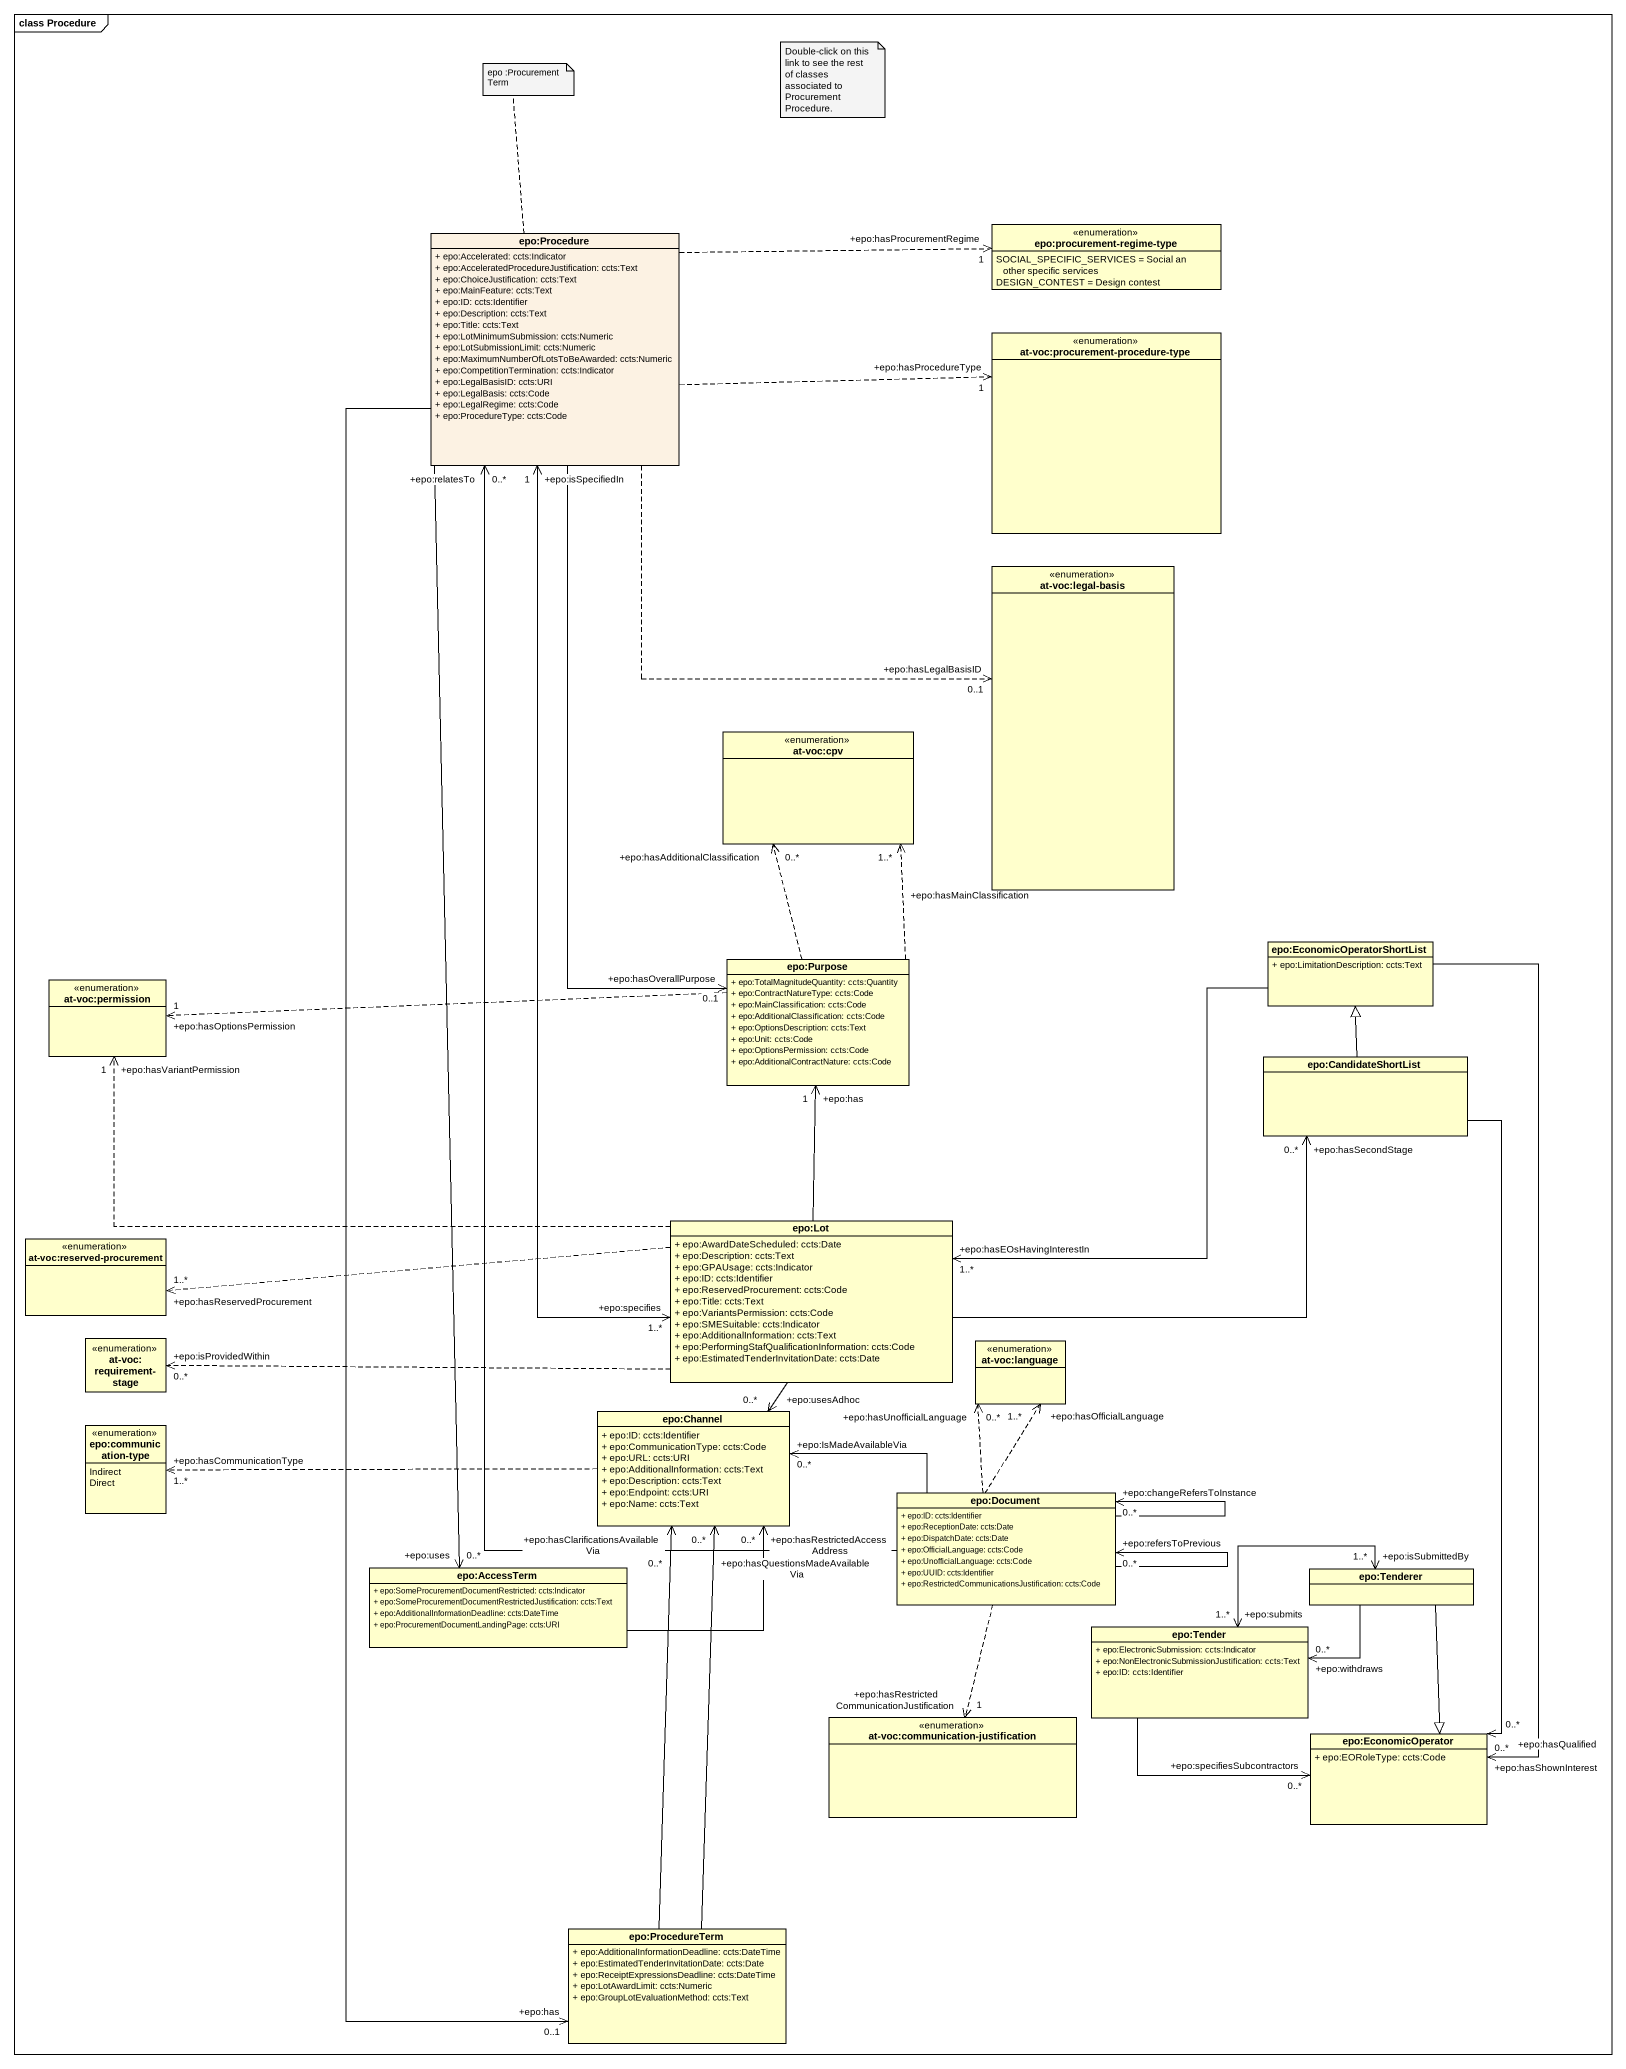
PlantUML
@startuml
mainframe class Procedure
hide circle
hide empty members
skinparam classAttributeIconSize 0
enum "epo:procurement-regime-type" as epo_procurement_regime_type {
  SOCIAL_SPECIFIC_SERVICES = Social an other specific services
  DESIGN_CONTEST = Design contest
}
class "epo:Procedure" as epo_Procedure #FCF2E3 {
  + epo:Accelerated: ccts:Indicator
  + epo:AcceleratedProcedureJustification: ccts:Text
  + epo:ChoiceJustification: ccts:Text
  + epo:MainFeature: ccts:Text
  + epo:ID: ccts:Identifier
  + epo:Description: ccts:Text
  + epo:Title: ccts:Text
  + epo:LotMinimumSubmission: ccts:Numeric
  + epo:LotSubmissionLimit: ccts:Numeric
  + epo:MaximumNumberOfLotsToBeAwarded: ccts:Numeric
  + epo:CompetitionTermination: ccts:Indicator
  + epo:LegalBasisID: ccts:URI
  + epo:LegalBasis: ccts:Code
  + epo:LegalRegime: ccts:Code
  + epo:ProcedureType: ccts:Code
}
enum "at-voc:procurement-procedure-type" as at_voc_procurement
enum "at-voc:legal-basis" as at_voc_legal_basis
enum "at-voc:cpv" as at_voc_cpv
class "epo:Purpose" as epo_Purpose {
  + epo:TotalMagnitudeQuantity: ccts:Quantity
  + epo:ContractNatureType: ccts:Code
  + epo:MainClassification: ccts:Code
  + epo:AdditionalClassification: ccts:Code
  + epo:OptionsDescription: ccts:Text
  + epo:Unit: ccts:Code
  + epo:OptionsPermission: ccts:Code
  + epo:AdditionalContractNature: ccts:Code
}
class "epo:EconomicOperatorShortList" as epo_EconomicOperatorShortLis {
  + epo:LimitationDescription: ccts:Text
}
enum "at-voc:permission" as at_voc_permission
class "epo:CandidateShortList" as epo_CandidateShortList
enum "at-voc:reserved-procurement" as at_voc_reserved_procurement
class "epo:Lot" as epo_Lot {
  + epo:AwardDateScheduled: ccts:Date
  + epo:Description: ccts:Text
  + epo:GPAUsage: ccts:Indicator
  + epo:ID: ccts:Identifier
  + epo:ReservedProcurement: ccts:Code
  + epo:Title: ccts:Text
  + epo:VariantsPermission: ccts:Code
  + epo:SMESuitable: ccts:Indicator
  + epo:AdditionalInformation: ccts:Text
  + epo:PerformingStafQualificationInformation: ccts:Code
  + epo:EstimatedTenderInvitationDate: ccts:Date
}
enum "at-voc:requirement-stage" as at_voc_requirement_stage
enum "at-voc:language" as at_voc_language
class "epo:Channel" as epo_Channel {
  + epo:ID: ccts:Identifier
  + epo:CommunicationType: ccts:Code
  + epo:URL: ccts:URI
  + epo:AdditionalInformation: ccts:Text
  + epo:Description: ccts:Text
  + epo:Endpoint: ccts:URI
  + epo:Name: ccts:Text
}
enum "epo:communication-type" as epo_communication_type {
  Indirect
  Direct
}
class "epo:Document" as epo_Document {
  + epo:ID: ccts:Identifier
  + epo:ReceptionDate: ccts:Date
  + epo:DispatchDate: ccts:Date
  + epo:OfficialLanguage: ccts:Code
  + epo:UnofficialLanguage: ccts:Code
  + epo:UUID: ccts:Identifier
  + epo:RestrictedCommunicationsJustification: ccts:Code
}
class "epo:AccessTerm" as epo_AccessTerm {
  + epo:SomeProcurementDocumentRestricted: ccts:Indicator
  + epo:SomeProcurementDocumentRestrictedJustification: ccts:Text
  + epo:AdditionalInformationDeadline: ccts:DateTime
  + epo:ProcurementDocumentLandingPage: ccts:URI
}
class "epo:Tenderer" as epo_Tenderer
class "epo:Tender" as epo_Tender {
  + epo:ElectronicSubmission: ccts:Indicator
  + epo:NonElectronicSubmissionJustification: ccts:Text
  + epo:ID: ccts:Identifier
}
enum "at-voc:communication-justification" as at_voc_communication
class "epo:EconomicOperator" as epo_EconomicOperator {
  + epo:EORoleType: ccts:Code
}
class "epo:ProcedureTerm" as epo_ProcedureTerm {
  + epo:AdditionalInformationDeadline: ccts:DateTime
  + epo:EstimatedTenderInvitationDate: ccts:Date
  + epo:ReceiptExpressionsDeadline: ccts:DateTime
  + epo:LotAwardLimit: ccts:Numeric
  + epo:GroupLotEvaluationMethod: ccts:Text
}
epo_Procedure .right.> "+epo:hasProcurementRegime\n1" epo_procurement_regime_type
epo_Procedure .right.> "+epo:hasProcedureType\n1" at_voc_procurement
epo_Procedure ..> "+epo:hasLegalBasisID\n0..1" at_voc_legal_basis
epo_Procedure --> "+epo:hasOverallPurpose\n0..1" epo_Purpose
epo_Procedure "+epo:isSpecifiedIn\n1" <--> "+epo:specifies\n1..*" epo_Lot
epo_Procedure --> "+epo:uses\n0..*" epo_AccessTerm
epo_Procedure --> "+epo:has\n0..1" epo_ProcedureTerm
epo_Purpose .up.> "+epo:hasAdditionalClassification\n0..*" at_voc_cpv
epo_Purpose .up.> "+epo:hasMainClassification\n1..*" at_voc_cpv
epo_Purpose .left.> "+epo:hasOptionsPermission\n1" at_voc_permission
epo_EconomicOperatorShortLis --> "+epo:hasEOsHavingInterestIn\n1..*" epo_Lot
epo_EconomicOperatorShortLis --> "+epo:hasShownInterest\n0..*" epo_EconomicOperator
epo_CandidateShortList -up-|> epo_EconomicOperatorShortLis
epo_CandidateShortList --> "+epo:hasQualified\n0..*" epo_EconomicOperator
epo_Lot -up-> "+epo:has\n1" epo_Purpose
epo_Lot .left.> "+epo:hasVariantPermission\n1" at_voc_permission
epo_Lot -right-> "+epo:hasSecondStage\n0..*" epo_CandidateShortList
epo_Lot .left.> "+epo:hasReservedProcurement\n1..*" at_voc_reserved_procurement
epo_Lot .left.> "+epo:isProvidedWithin\n0..*" at_voc_requirement_stage
epo_Lot --> "+epo:usesAdhoc\n0..*" epo_Channel
epo_Channel .left.> "+epo:hasCommunicationType\n1..*" epo_communication_type
epo_Document -up-> "+epo:relatesTo\n0..*" epo_Procedure
epo_Document .up.> "+epo:hasUnofficialLanguage\n0..*" at_voc_language
epo_Document .up.> "+epo:hasOfficialLanguage\n1..*" at_voc_language
epo_Document -left-> "+epo:IsMadeAvailableVia\n0..*" epo_Channel
epo_Document --> "+epo:refersToPrevious\n0..*" epo_Document
epo_Document --> "+epo:changeRefersToInstance\n0..*" epo_Document
epo_Document ..> "+epo:hasRestrictedCommunicationJustification\n1" at_voc_communication
epo_AccessTerm -up-> "+epo:hasRestrictedAccessAddress\n0..*" epo_Channel
epo_Tenderer "+epo:isSubmittedBy\n1..*" <-left-> "+epo:submits\n1..*" epo_Tender
epo_Tenderer -left-> "+epo:withdraws\n0..*" epo_Tender
epo_Tenderer --|> epo_EconomicOperator
epo_Tender -right-> "+epo:specifiesSubcontractors\n0..*" epo_EconomicOperator
epo_ProcedureTerm -up-> "+epo:hasQuestionsMadeAvailableVia\n0..*" epo_Channel
epo_ProcedureTerm -up-> "+epo:hasClarificationsAvailableVia\n0..*" epo_Channel
note top of epo_Procedure : epo :Procurement Term
note as N2
  Double-click on this link to see the rest of classes associated to Procurement Procedure.
end note
@enduml
